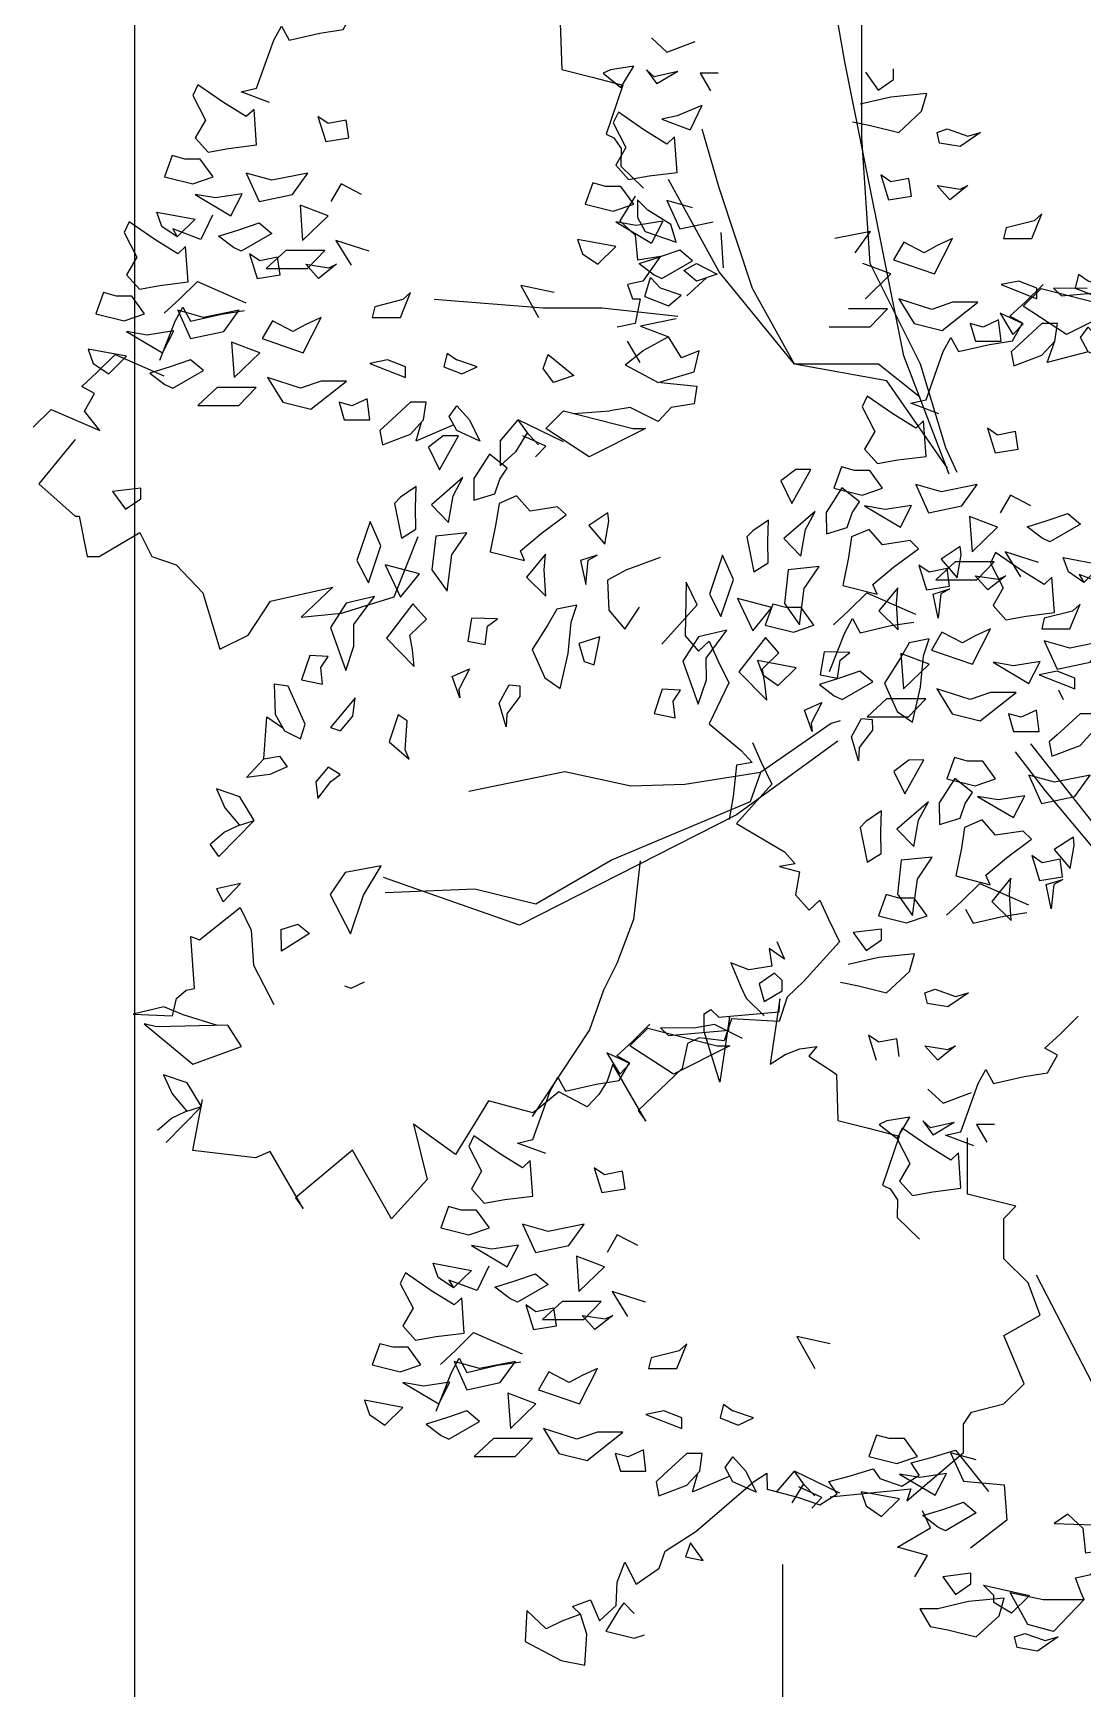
# Model space of a CAD drawing. Header units: metres. Extents: x 10 to 239, y 2 to 253.
# Drawn here: x 17.91 to 22.9, y 126.2 to 134.08 of the extents above; entities that cross this region are included whole.
import ezdxf

# ---------------------------------------------------------------- set-up
doc = ezdxf.new("R2010")
doc.units = ezdxf.units.M
doc.header["$MEASUREMENT"] = 0
doc.layers.add('0marcos', color=10, linetype='Continuous', plot=False)
doc.layers.add('1', color=7, linetype='Continuous')
doc.layers.add('cot200', color=9, linetype='Continuous')
doc.layers.add('bloques ARBOLES', color=7, linetype='Continuous', true_color=0xb8d897)

# ---------------------------------------------------------------- blocks, each defined once
blk = doc.blocks.new('ARBOL22')
for points in [[(-0.1967, 2.2503), (-0.1308, 2.2338), (-0.0828, 2.2503), (-0.1128, 2.2918), (-0.1487, 2.2918), (-0.1787, 2.3)], [(-0.0147, 2.2102), (-0.0769, 2.2007), (-0.1248, 2.2089), (-0.041, 2.1592)], [(-0.1668, 2.1096), (-0.1248, 2.1509), (-0.2146, 2.1676), (-0.2028, 2.1343)], [(-0.017, 2.0763), (-0.0351, 2.0847), (-0.0702, 2.1116), (-0.0231, 2.1261), (0.0249, 2.1427), (0.0549, 2.1178)], [(-0.6257, 2.0149), (-0.5839, 2.0067), (-0.6139, 2.0482)], [(0.0068, 1.9268), (0.0427, 1.9517), (0.0427, 1.9765), (-0.0231, 1.9683)], [(0.072, 1.9491), (0.1797, 1.9244), (0.1379, 1.8829), (0.0959, 1.9078), (0.0959, 1.9244)], [(0.1206, 1.9186), (0.0368, 1.9103), (-0.035, 1.8937), (-0.077, 1.8937), (-0.0531, 1.8523), (-0.0111, 1.8439), (0.0548, 1.8275), (0.1086, 1.877)], [(0.1447, 1.8275), (0.1686, 1.8357), (0.2165, 1.8191), (0.2465, 1.8275), (0.1986, 1.7944), (0.1506, 1.8026)], [(-1.8353, 1.1931), (-1.8592, 1.1518), (-1.8292, 1.1185), (-1.7813, 1.1269), (-1.7154, 1.1351), (-1.7215, 1.218), (-1.7395, 1.2013), (-1.7933, 1.2344), (-1.8533, 1.2759), (-1.8651, 1.2511)], [(-1.5057, 1.1931), (-1.5477, 1.1849), (-1.5718, 1.2013), (-1.5537, 1.1434), (-1.4998, 1.1518)], [(-1.9131, 1.1102), (-1.931, 1.0605), (-1.8651, 1.044), (-1.8172, 1.0605), (-1.8472, 1.102), (-1.8831, 1.102)], [(-1.6316, 1.0192), (-1.5957, 1.0689), (-1.6795, 1.0523), (-1.7395, 1.0689), (-1.7095, 1.0025)], [(-1.749, 1.0205), (-1.8113, 1.0109), (-1.8592, 1.0192), (-1.7754, 0.9694)], [(-1.6077, 0.9114), (-1.5477, 0.9694), (-1.6136, 0.9943)], [(0.1046, 0.9573), (0.0388, 0.9407), (0.0328, 0.9158), (0.0987, 0.9158), (0.1226, 0.9738)], [(-2.0256, 0.9302), (-1.9958, 0.8722), (-2.0197, 0.8309), (-1.9897, 0.7976), (-1.9418, 0.806), (-1.8759, 0.8143), (-1.882, 0.8971), (-1.9, 0.8805), (-1.9538, 0.9136), (-2.0138, 0.9551)], [(-1.6795, 0.9281), (-1.7513, 0.8866), (-1.7694, 0.895), (-1.8045, 0.9218), (-1.7574, 0.9363), (-1.7095, 0.9529)], [(-1.7323, 0.8805), (-1.7142, 0.8225), (-1.6603, 0.8309), (-1.6662, 0.8722), (-1.7082, 0.864)], [(-1.5962, 0.8459), (-1.5556, 0.8881), (-1.6471, 0.8881), (-1.6927, 0.8459)], [(-1.5465, 0.8474), (-1.5286, 0.8556), (-1.5706, 0.8225), (-1.6004, 0.8556)], [(0.0687, 0.8165), (0.0269, 0.8081), (0.1107, 0.775), (0.1107, 0.7999)], [(0.2005, 0.7999), (0.2425, 0.7834), (0.2784, 0.7999), (0.2305, 0.8165), (0.2082, 0.8318)], [(-2.0915, 0.7397), (-2.0256, 0.7232), (-1.9777, 0.7397), (-2.0077, 0.7812), (-2.0436, 0.7812), (-2.0736, 0.7894)], [(-1.4447, 0.7314), (-1.3788, 0.7314), (-1.3549, 0.7894), (-1.3729, 0.7729), (-1.4388, 0.7563)], [(0.2822, 0.7578), (0.312, 0.7578), (0.1802, 0.6916), (0.0785, 0.7578), (0.1205, 0.7991)], [(-1.87, 0.6817), (-1.7921, 0.6983), (-1.7562, 0.7481), (-1.84, 0.7314), (-1.9, 0.7481)], [(0.0785, 0.7165), (0.0246, 0.7412), (0.0546, 0.6916)], [(-1.9359, 0.6486), (-1.9095, 0.6996), (-1.9718, 0.6901), (-2.0197, 0.6983)], [(-1.6065, 0.6486), (-1.5645, 0.7314), (-1.6004, 0.7149), (-1.6303, 0.6983), (-1.6783, 0.7232), (-1.7023, 0.6817)], [(-1.7682, 0.5906), (-1.7082, 0.6486), (-1.7741, 0.6734)], [(-2.0976, 0.6237), (-2.0617, 0.599), (-2.0197, 0.6403), (-2.1095, 0.657)], [(-1.9299, 0.5741), (-1.9118, 0.5657), (-1.84, 0.6072), (-1.87, 0.6321), (-1.9179, 0.6155), (-1.965, 0.601)], [(-1.3668, 0.5906), (-1.3668, 0.6155), (-1.4088, 0.6321), (-1.4506, 0.6237)], [(-1.6903, 0.5906), (-1.6544, 0.5326), (-1.5885, 0.5161), (-1.5047, 0.5824), (-1.5645, 0.5824), (-1.6124, 0.5657)], [(-1.7567, 0.525), (-1.7162, 0.5672), (-1.8076, 0.5672), (-1.8532, 0.525)], [(-0.2686, 0.464), (-0.2925, 0.4226), (-0.2626, 0.3893), (-0.2146, 0.3977), (-0.1487, 0.406), (-0.1548, 0.4888), (-0.1728, 0.4722), (-0.2266, 0.5053), (-0.2866, 0.5468), (-0.2985, 0.5219)], [(-1.4926, 0.5244), (-1.5226, 0.5326), (-1.5106, 0.4913), (-1.4506, 0.4913), (-1.4567, 0.541)], [(-1.4208, 0.4333), (-1.3549, 0.4582), (-1.325, 0.4913), (-1.3189, 0.5326), (-1.3549, 0.5326), (-1.4088, 0.483), (-1.4268, 0.4664)], [(0.0609, 0.464), (0.0189, 0.4557), (-0.0051, 0.4722), (0.013, 0.4142), (0.0669, 0.4226)], [(-1.3134, 0.4275), (-1.2876, 0.3745), (-1.2432, 0.4543), (-1.2786, 0.4537)], [(-1.1579, 0.3183), (-1.1465, 0.3523), (-1.1291, 0.3781), (-1.1706, 0.411), (-1.2072, 0.3538), (-1.2068, 0.3031)], [(-1.3065, 0.2925), (-1.2665, 0.2512), (-1.2557, 0.3133), (-1.2326, 0.3561)], [(-0.4886, 0.3487), (-0.4627, 0.2957), (-0.4184, 0.3755), (-0.4537, 0.3749)], [(-0.3464, 0.3811), (-0.3643, 0.3314), (-0.2985, 0.3149), (-0.2505, 0.3314), (-0.2805, 0.3729), (-0.3164, 0.3729)], [(-1.9866, 0.3318), (-2.0525, 0.3235), (-2.0225, 0.282), (-1.9866, 0.3069)], [(-1.3423, 0.3353), (-1.379, 0.3105), (-1.3927, 0.296), (-1.3762, 0.2148), (-1.3431, 0.2352), (-1.3436, 0.286)], [(-1.1685, 0.1828), (-1.0881, 0.1622), (-1.0981, 0.1846), (-1.0496, 0.2251), (-0.9911, 0.2687), (-1.0109, 0.2878), (-1.0754, 0.278), (-1.107, 0.3138), (-1.148, 0.296), (-1.1553, 0.2479)], [(-0.382, 0.2243), (-0.3331, 0.2395), (-0.3217, 0.2735), (-0.3043, 0.2993), (-0.3457, 0.3321), (-0.3823, 0.2749)], [(-0.0649, 0.29), (-0.029, 0.3398), (-0.1128, 0.3231), (-0.1728, 0.3398), (-0.1428, 0.2734)], [(-0.8933, 0.2737), (-0.9381, 0.2444), (-0.9005, 0.2002), (-0.8913, 0.2541)], [(-0.4309, 0.2344), (-0.4078, 0.2772), (-0.4816, 0.2136), (-0.4416, 0.1724)], [(-0.1823, 0.2913), (-0.2446, 0.2818), (-0.2925, 0.29), (-0.2087, 0.2403)], [(0.2131, 0.2475), (0.1413, 0.206), (0.1232, 0.2144), (0.0881, 0.2412), (0.1352, 0.2557), (0.1831, 0.2723)], [(-1.4245, 0.1967), (-1.4499, 0.2534), (-1.4807, 0.1619), (-1.4536, 0.1101)], [(-0.5175, 0.2564), (-0.5541, 0.2317), (-0.5678, 0.2172), (-0.5514, 0.1359), (-0.5182, 0.1564), (-0.5187, 0.2071)], [(-0.1663, 0.1898), (-0.1861, 0.209), (-0.2505, 0.1992), (-0.2821, 0.235), (-0.3232, 0.2172), (-0.3305, 0.1691), (-0.3437, 0.104), (-0.2632, 0.0834), (-0.2733, 0.1057), (-0.2247, 0.1462)], [(-0.041, 0.1823), (0.0189, 0.2403), (-0.0469, 0.2651)], [(-1.2236, 0.2267), (-1.2961, 0.2195), (-1.3051, 0.1403), (-1.2694, 0.0904), (-1.2585, 0.1752)], [(-0.0757, 0.1213), (-0.0664, 0.1752), (-0.0685, 0.1949), (-0.1133, 0.1656)], [(-1.0428, 0.1406), (-1.0394, 0.1773), (-1.0839, 0.1228), (-1.0386, 0.0787)], [(-0.957, 0.1623), (-0.945, 0.106), (-0.9393, 0.1628), (-0.918, 0.1746)], [(-0.6251, 0.1746), (-0.6558, 0.0831), (-0.6288, 0.0313), (-0.5996, 0.1179)], [(-0.0295, 0.1167), (0.011, 0.1589), (-0.0804, 0.1589), (-0.126, 0.1167)], [(0.0022, 0.156), (0.032, 0.098), (0.0081, 0.0567), (0.0381, 0.0234), (0.086, 0.0318), (0.1519, 0.0401), (0.1458, 0.1229), (0.1279, 0.1063), (0.074, 0.1394), (0.0141, 0.1809)], [(-1.4149, 0.152), (-1.379, 0.0767), (-1.3344, 0.1312)], [(-0.4803, 0.0615), (-0.4446, 0.0116), (-0.4336, 0.0964), (-0.3988, 0.1479), (-0.4712, 0.1406)], [(-0.1656, 0.1513), (-0.1475, 0.0934), (-0.0936, 0.1018), (-0.0996, 0.1431), (-0.1416, 0.1349)], [(0.0202, 0.1182), (0.0381, 0.1265), (-0.0039, 0.0934), (-0.0337, 0.1265)], [(-1.5061, 0.0626), (-1.5427, 0.0054), (-1.5066, -0.0952), (-1.4876, -0.0385), (-1.4881, 0.0122), (-1.4397, 0.0781)], [(-0.2138, -0.0001), (-0.218, 0.0618), (-0.2145, 0.0985), (-0.2591, 0.044)], [(-0.1144, 0.084), (-0.1202, 0.0272), (-0.1322, 0.0835), (-0.0931, 0.0957)], [(-1.4114, -0.0198), (-1.3463, -0.086), (-1.3504, -0.0467), (-1.3567, -0.013), (-1.3178, 0.0245), (-1.3495, 0.0605)], [(-1.0126, 0.0485), (-1.034, 0.0113), (-1.0706, -0.0459), (-1.0407, -0.1127), (-1.0052, -0.1374), (-0.9863, -0.0553), (-0.9792, 0.0181), (-0.9659, 0.0579)], [(-0.59, 0.0731), (-0.5542, -0.0022), (-0.5096, 0.0524)], [(-0.5249, 0.0105), (-0.459, -0.006), (-0.411, 0.0105), (-0.441, 0.052), (-0.4769, 0.052), (-0.5069, 0.0602)], [(0.122, 0.0023), (0.1878, 0.0023), (0.2117, 0.0602), (0.1938, 0.0438), (0.1279, 0.0271)], [(-1.1748, 0.0081), (-1.1515, 0.0256), (-1.2122, 0.0269), (-1.2214, -0.0268), (-1.1804, -0.0344)], [(-0.0398, -0.0806), (0.0022, 0.0023), (-0.0337, -0.0142), (-0.0637, -0.0308), (-0.1116, -0.006), (-0.1356, -0.0475)], [(-0.9255, -0.082), (-0.9123, -0.0169), (-0.9612, -0.0321), (-0.949, -0.0741)], [(-0.6812, -0.0163), (-0.7178, -0.0735), (-0.6818, -0.174), (-0.6627, -0.1174), (-0.6632, -0.0666), (-0.6148, -0.0007)], [(-0.5256, -0.1256), (-0.5318, -0.0918), (-0.493, -0.0543), (-0.5247, -0.0183), (-0.5866, -0.0986), (-0.5214, -0.1648)], [(-0.1878, -0.0304), (-0.2091, -0.0675), (-0.2457, -0.1247), (-0.2159, -0.1916), (-0.1804, -0.2162), (-0.1615, -0.1341), (-0.1544, -0.0607), (-0.141, -0.0209)], [(0.1579, -0.0925), (0.2358, -0.0759), (0.2717, -0.0262), (0.1878, -0.0428), (0.1279, -0.0262)], [(-1.5654, -0.0881), (-1.548, -0.0623), (-1.5911, -0.0606), (-1.6102, -0.1174), (-1.5611, -0.1275)], [(-0.5309, -0.1054), (-0.495, -0.1302), (-0.453, -0.0888), (-0.5428, -0.0722)], [(-0.3499, -0.0708), (-0.3267, -0.0532), (-0.3874, -0.0519), (-0.3966, -0.1057), (-0.3555, -0.1132)], [(-0.2015, -0.1386), (-0.1416, -0.0806), (-0.2075, -0.0557)], [(0.092, -0.1256), (0.1183, -0.0746), (0.0561, -0.0841), (0.0081, -0.0759)], [(-1.2421, -0.14), (-1.24, -0.1596), (-1.258, -0.1092), (-1.2171, -0.0915)], [(-0.3633, -0.155), (-0.3452, -0.1634), (-0.2733, -0.1219), (-0.3033, -0.097), (-0.3512, -0.1137), (-0.3984, -0.1282)], [(0.1999, -0.1386), (0.1999, -0.1137), (0.1579, -0.097), (0.116, -0.1054)], [(-1.6313, -0.1544), (-1.6413, -0.1321), (-1.6746, -0.1272), (-1.672, -0.1976), (-1.6502, -0.2365), (-1.6129, -0.2555), (-1.6015, -0.2213)], [(-1.0992, -0.1311), (-1.099, -0.1564), (-1.1301, -0.1965), (-1.1317, -0.2276), (-1.1478, -0.1716), (-1.1247, -0.1288)], [(-0.7662, -0.1394), (-0.7853, -0.1962), (-0.7362, -0.2063), (-0.7405, -0.167), (-0.7232, -0.1412)], [(-0.1236, -0.1386), (-0.0877, -0.1965), (-0.0218, -0.213), (0.062, -0.1468), (0.0022, -0.1468), (-0.0457, -0.1634)], [(-1.5427, -0.2285), (-1.5191, -0.2364), (-1.49, -0.2019), (-1.4846, -0.1596)], [(-0.4172, -0.2188), (-0.4151, -0.2384), (-0.4331, -0.1881), (-0.3923, -0.1704)], [(-0.19, -0.2041), (-0.1495, -0.1619), (-0.2409, -0.1619), (-0.2865, -0.2041)], [(0.074, -0.2048), (0.0441, -0.1965), (0.0561, -0.2379), (0.116, -0.2379), (0.1099, -0.1881)], [(-1.3844, -0.1995), (-1.4054, -0.262), (-1.358, -0.3031), (-1.3679, -0.2808), (-1.3627, -0.2131)], [(-0.2744, -0.21), (-0.2742, -0.2352), (-0.3052, -0.2754), (-0.3068, -0.3065), (-0.3229, -0.2505), (-0.2998, -0.2077)], [(0.1458, -0.2959), (0.2117, -0.271), (0.2417, -0.2379), (0.2478, -0.1965), (0.2117, -0.1965), (0.1579, -0.2461), (0.1399, -0.2627)], [(-1.7393, -0.3456), (-1.6986, -0.3025), (-1.6615, -0.296), (-1.6436, -0.3209), (-1.6846, -0.3388)], [(-0.2239, -0.3315), (-0.1981, -0.3845), (-0.1538, -0.3047), (-0.1891, -0.3053)], [(-0.0818, -0.2991), (-0.0997, -0.3488), (-0.0338, -0.3653), (0.0141, -0.3488), (-0.0159, -0.3073), (-0.0518, -0.3073)], [(-1.5477, -0.3215), (-1.5767, -0.3561), (-1.5725, -0.3954), (-1.5415, -0.3552), (-1.5199, -0.339)], [(-0.1174, -0.4559), (-0.0685, -0.4407), (-0.057, -0.4067), (-0.0397, -0.3809), (-0.0811, -0.348), (-0.1177, -0.4052)], [(0.1997, -0.3902), (0.2356, -0.3404), (0.1518, -0.357), (0.0918, -0.3404), (0.1218, -0.4068)], [(-0.2529, -0.4238), (-0.2895, -0.4485), (-0.3032, -0.463), (-0.2867, -0.5443), (-0.2536, -0.5238), (-0.2541, -0.473)], [(-0.1662, -0.4457), (-0.1432, -0.4029), (-0.217, -0.4666), (-0.177, -0.5078)], [(0.0823, -0.3888), (0.02, -0.3984), (-0.0279, -0.3902), (0.0559, -0.4399)], [(0.0984, -0.4903), (0.0786, -0.4712), (0.0141, -0.481), (-0.0175, -0.4452), (-0.0586, -0.463), (-0.0659, -0.5111), (-0.0791, -0.5762), (0.0014, -0.5968), (-0.0086, -0.5745), (0.0399, -0.534)], [(0.189, -0.5588), (0.1982, -0.505), (0.1961, -0.4853), (0.1514, -0.5146)], [(-0.2157, -0.6187), (-0.18, -0.6686), (-0.169, -0.5838), (-0.1342, -0.5323), (-0.2066, -0.5396)], [(0.099, -0.5288), (0.1171, -0.5868), (0.171, -0.5784), (0.1651, -0.5371), (0.1231, -0.5453)], [(-1.5431, -0.62), (-1.4954, -0.712), (-1.4649, -0.6211), (-1.4243, -0.5526), (-1.5084, -0.5686)], [(-1.7935, -0.637), (-1.7529, -0.5938), (-1.8094, -0.6065)], [(-0.2602, -0.6697), (-0.1943, -0.6861), (-0.1464, -0.6697), (-0.1764, -0.6282), (-0.2123, -0.6282), (-0.2423, -0.6199)], [(0.0509, -0.6803), (0.0466, -0.6184), (0.0501, -0.5817), (0.0055, -0.6362)], [(0.1502, -0.5962), (0.1445, -0.653), (0.1325, -0.5967), (0.1715, -0.5844)], [(-1.5913, -0.7114), (-1.6575, -0.7522), (-1.6579, -0.7015), (-1.6189, -0.6894)], [(-0.2532, -0.7008), (-0.3191, -0.7091), (-0.2891, -0.7506), (-0.2532, -0.7257)], [(-0.5035, -0.8042), (-0.5394, -0.8291), (-0.5275, -0.8706), (-0.4855, -0.8457), (-0.4855, -0.8208)], [(-0.1274, -0.8417), (-0.0794, -0.8583), (-0.0495, -0.8499), (-0.0974, -0.883), (-0.1453, -0.8748), (-0.1513, -0.8499)], [(-1.9786, -0.9229), (-1.8651, -1.0171), (-1.7511, -0.9755), (-1.7827, -0.9257), (-1.9496, -0.9296)], [(-0.6379, -0.9739), (-0.6081, -0.9739), (-0.7399, -1.0401), (-0.8417, -0.9739), (-0.7997, -0.9326)], [(-0.8417, -1.0153), (-0.8955, -0.9906), (-0.8655, -1.0401)], [(-1.1888, -1.2678), (-1.2126, -1.3091), (-1.1827, -1.3424), (-1.1347, -1.334), (-1.0689, -1.3257), (-1.0749, -1.2429), (-1.0929, -1.2595), (-1.1468, -1.2264), (-1.2067, -1.1849), (-1.2186, -1.2098)], [(-0.1868, -1.2497), (-0.2107, -1.291), (-0.1807, -1.3243), (-0.1328, -1.3159), (-0.0669, -1.3076), (-0.073, -1.2248), (-0.091, -1.2414), (-0.1448, -1.2083), (-0.2048, -1.1668), (-0.2166, -1.1917)], [(-0.8592, -1.2678), (-0.9012, -1.276), (-0.9252, -1.2595), (-0.9071, -1.3175), (-0.8532, -1.3091)], [(-1.2665, -1.3506), (-1.2845, -1.4004), (-1.2186, -1.4168), (-1.1706, -1.4004), (-1.2006, -1.3588), (-1.2365, -1.3588)], [(-0.985, -1.4417), (-0.9491, -1.392), (-1.0329, -1.4086), (-1.0929, -1.392), (-1.0629, -1.4583)], [(-1.1025, -1.4404), (-1.1647, -1.4499), (-1.2126, -1.4417), (-1.1288, -1.4914)], [(-0.9611, -1.5494), (-0.9012, -1.4914), (-0.9671, -1.4666)], [(-1.3791, -1.5306), (-1.3493, -1.5886), (-1.3731, -1.63), (-1.3432, -1.6632), (-1.2952, -1.6548), (-1.2294, -1.6466), (-1.2355, -1.5637), (-1.2534, -1.5804), (-1.3073, -1.5473), (-1.3672, -1.5058)], [(-1.0329, -1.5328), (-1.1048, -1.5743), (-1.1229, -1.5659), (-1.158, -1.539), (-1.1109, -1.5245), (-1.0629, -1.5079)], [(-1.0857, -1.5804), (-1.0676, -1.6384), (-1.0138, -1.63), (-1.0197, -1.5886), (-1.0617, -1.5969)], [(-0.9496, -1.615), (-0.9091, -1.5728), (-1.0005, -1.5728), (-1.0461, -1.615)], [(-0.8999, -1.6135), (-0.882, -1.6053), (-0.924, -1.6384), (-0.9538, -1.6053)], [(-1.445, -1.7212), (-1.3791, -1.7377), (-1.3311, -1.7212), (-1.3611, -1.6797), (-1.397, -1.6797), (-1.427, -1.6715)], [(-0.7982, -1.7294), (-0.7323, -1.7294), (-0.7084, -1.6715), (-0.7263, -1.6879), (-0.7922, -1.7046)], [(-1.2234, -1.7792), (-1.1455, -1.7626), (-1.1096, -1.7128), (-1.1935, -1.7294), (-1.2534, -1.7128)], [(-0.9599, -1.8123), (-0.9179, -1.7294), (-0.9538, -1.7459), (-0.9838, -1.7626), (-1.0317, -1.7377), (-1.0558, -1.7792)], [(-1.2893, -1.8123), (-1.263, -1.7612), (-1.3252, -1.7708), (-1.3731, -1.7626)], [(-1.4511, -1.8372), (-1.4152, -1.8619), (-1.3731, -1.8205), (-1.4629, -1.8039)], [(-1.1216, -1.8703), (-1.0617, -1.8123), (-1.1276, -1.7874)], [(-1.2834, -1.8867), (-1.2653, -1.8951), (-1.1935, -1.8536), (-1.2234, -1.8288), (-1.2714, -1.8454), (-1.3185, -1.8599)], [(-0.7202, -1.8703), (-0.7202, -1.8454), (-0.7622, -1.8288), (-0.8041, -1.8372)], [(-1.1101, -1.9358), (-1.0696, -1.8937), (-1.161, -1.8937), (-1.2066, -1.9358)], [(-1.0437, -1.8703), (-1.0078, -1.9282), (-0.9419, -1.9447), (-0.8581, -1.8785), (-0.9179, -1.8785), (-0.9658, -1.8951)], [(-0.8461, -1.9365), (-0.8761, -1.9282), (-0.864, -1.9696), (-0.8041, -1.9696), (-0.8102, -1.9198)], [(-0.7743, -2.0276), (-0.7084, -2.0027), (-0.6784, -1.9696), (-0.6723, -1.9282), (-0.7084, -1.9282), (-0.7622, -1.9778), (-0.7802, -1.9945)]]:
    blk.add_lwpolyline(points, close=True)
for points in [[(-0.8727, 1.8802), (-0.9147, 1.8648), (-0.9514, 1.8467), (-0.9966, 1.8891), (-1.0009, 1.8166), (-0.9162, 1.772), (-0.8607, 1.7616), (-0.8564, 1.8342), (-0.8711, 1.8808), (-0.8902, 1.8987), (-0.8481, 1.9141), (-0.8265, 1.8651), (-0.7874, 1.9008), (-0.7855, 1.956), (-0.7676, 2.0028), (-0.7407, 1.951), (-0.6872, 1.9884), (-0.6732, 2.028), (-0.6014, 2.0743), (-0.5401, 2.1264), (-0.466, 2.1903), (-0.4347, 2.2112), (-0.4342, 2.1736), (-0.3629, 2.1548), (-0.3112, 2.137), (-0.2708, 2.1624), (-0.2896, 2.1911), (-0.2424, 2.2037), (-0.1859, 2.2209), (-0.1705, 2.1987), (-0.1189, 2.1808), (-0.0785, 2.2063), (-0.0973, 2.235), (-0.0501, 2.2475), (0.0064, 2.2647), (0.084, 2.1677)], [(0.0549, 2.242), (-0.0051, 2.2587), (0.0249, 2.1923), (0.1207, 2.184), (0.1267, 2.1012), (0.0417, 2.0356)], [(-0.089, 1.9683), (-0.059, 2.0179), (-0.1292, 2.038), (-0.052, 2.0826), (-0.0706, 2.1231)], [(0.3079, 1.915), (0.2359, 1.8405), (0.1761, 1.857), (0.1341, 1.9316), (0.212, 1.915), (0.3079, 1.915), (0.2995, 1.9326), (0.2876, 1.9657), (0.3235, 1.974), (0.3654, 2.032), (0.3115, 2.0237), (0.3056, 2.0817), (0.2697, 2.1148), (0.2378, 2.0931), (0.3294, 2.0899), (0.4014, 2.0651), (0.3894, 2.1066)], [(-0.0949, 0.3639), (-0.2008, 0.6417), (-0.3384, 1.3293), (-0.3973, 1.6633), (-0.3973, 1.9973)], [(-0.7457, 1.8825), (-0.7695, 1.9074), (-0.7816, 1.8908), (-0.8115, 1.841), (-0.7457, 1.8245), (-0.7216, 1.8328)], [(-1.0047, 1.4198), (-1.0014, 1.312), (-0.93, 1.2938), (-0.8584, 1.2754), (-0.8972, 1.1604), (-0.8793, 1.1517), (-0.862, 1.1264), (-0.8629, 1.0851), (-0.8103, 1.0341)], [(-0.0758, 0.3679), (-0.1025, 0.4256), (-0.1615, 0.6221), (-0.2794, 0.8578), (-0.299, 1.1525), (-0.299, 1.4472), (-0.358, 1.5847), (-0.3671, 1.6028)], [(-1.6854, 1.2344), (-1.7513, 1.2593), (-1.7154, 1.2677), (-1.6749, 1.3804), (-1.657, 1.4135), (-1.639, 1.3804), (-1.5672, 1.397), (-1.5132, 1.4053), (-1.4893, 1.4466), (-1.5193, 1.4633), (-1.4834, 1.4964), (-1.4414, 1.5379)], [(-0.7909, 1.3857), (-0.755, 1.3526)], [(-0.755, 1.3526), (-0.6891, 1.3775)], [(-0.8328, 1.3195), (-0.8868, 1.3111)], [(-0.8627, 1.2698), (-0.8328, 1.3195)], [(-0.8868, 1.3111), (-0.9047, 1.3029)], [(-0.9047, 1.3029), (-0.8627, 1.2698)], [(-0.8029, 1.3111), (-0.7789, 1.278)], [(-0.785, 1.2946), (-0.8029, 1.3111)], [(-0.7293, 1.3073), (-0.785, 1.2946)], [(-0.7293, 1.3073), (-0.7789, 1.278)], [(-0.6771, 1.3029), (-0.6532, 1.2615)], [(-0.6351, 1.3029), (-0.6771, 1.3029)], [(-0.2907, 1.3052), (-0.2607, 1.2637)], [(-0.2607, 1.2637), (-0.2248, 1.2886)], [(-0.2248, 1.2886), (-0.2248, 1.3134)], [(-0.2307, 1.2472), (-0.3025, 1.2306)], [(-0.1469, 1.2555), (-0.2307, 1.2472)], [(-0.1589, 1.214), (-0.1469, 1.2555)], [(-0.8688, 1.2118), (-0.8807, 1.1869)], [(-0.8089, 1.1703), (-0.8688, 1.2118)], [(-0.731, 1.2035), (-0.7669, 1.1951)], [(-0.6736, 1.2273), (-0.731, 1.2035)], [(-0.6736, 1.2273), (-0.701, 1.1703)], [(-0.2127, 1.1644), (-0.1589, 1.214)], [(-0.8807, 1.1869), (-0.8509, 1.1289)], [(-0.755, 1.1372), (-0.8089, 1.1703)], [(-0.7669, 1.1951), (-0.701, 1.1703)], [(-0.1641, 0.5456), (-0.2597, 0.6221), (-0.4563, 0.6221), (-0.5546, 0.7989), (-0.6332, 1.0346), (-0.6725, 1.1721)], [(-0.3206, 1.1892), (-0.2786, 1.1808)], [(-0.2786, 1.1808), (-0.2127, 1.1644)], [(-0.1228, 1.1644), (-0.0989, 1.1726)], [(-0.1169, 1.1395), (-0.1228, 1.1644)], [(-0.0989, 1.1726), (-0.051, 1.156)], [(-0.021, 1.1644), (-0.069, 1.1313)], [(-0.051, 1.156), (-0.021, 1.1644)], [(-0.8509, 1.1289), (-0.8748, 1.0876)], [(-0.7371, 1.1538), (-0.755, 1.1372)], [(-0.731, 1.0709), (-0.7371, 1.1538)], [(-0.069, 1.1313), (-0.1169, 1.1395)], [(-0.8748, 1.0876), (-0.8448, 1.0543)], [(-0.8448, 1.0543), (-0.7968, 1.0627)], [(-0.7968, 1.0627), (-0.731, 1.0709)], [(-0.0985, 0.3784), (-0.2401, 0.5828), (-0.4563, 0.6221), (-0.6332, 0.8382), (-0.7511, 1.0543)], [(-0.2307, 1.0484), (-0.2547, 1.0649)], [(-0.2547, 1.0649), (-0.2366, 1.0069)], [(-0.1887, 1.0567), (-0.2307, 1.0484)], [(-0.1828, 1.0153), (-0.1887, 1.0567)], [(-1.4698, 1.0192), (-1.5178, 1.044), (-1.5418, 1.0025)], [(-0.9286, 1.0461), (-0.9466, 0.9963)], [(-0.8986, 1.0378), (-0.9286, 1.0461)], [(-0.8627, 1.0378), (-0.8986, 1.0378)], [(-0.8296, 1.0151), (-0.8655, 0.9571)], [(-0.8328, 0.9963), (-0.8627, 1.0378)], [(-0.2366, 1.0069), (-0.1828, 1.0153)], [(-0.1228, 1.04), (-0.069, 1.0318)], [(-0.093, 1.0069), (-0.1228, 1.04)], [(-0.051, 1.04), (-0.093, 1.0069)], [(-0.069, 1.0318), (-0.051, 1.04)], [(-1.8186, 0.9706), (-1.8459, 0.9136), (-1.9118, 0.9385), (-1.9012, 0.9198), (-1.9371, 0.9445), (-1.949, 0.9778), (-1.8592, 0.9612), (-1.9012, 0.9198)], [(-0.9466, 0.9963), (-0.8807, 0.9799)], [(-0.8807, 0.9799), (-0.8328, 0.9963)], [(-0.7996, 0.982), (-0.8236, 1.0069)], [(-0.8236, 1.0069), (-0.8236, 0.9654)], [(-0.7457, 0.9489), (-0.7996, 0.982)], [(-0.6951, 0.9881), (-0.755, 1.0047)], [(-0.755, 1.0047), (-0.725, 0.9384)], [(-0.8748, 0.955), (-0.7909, 0.9052)], [(-0.8268, 0.9468), (-0.8748, 0.955)], [(-0.8655, 0.9571), (-0.8296, 0.924)], [(-0.7646, 0.9563), (-0.8268, 0.9468)], [(-0.8236, 0.9654), (-0.8057, 0.9323)], [(-0.8057, 0.9323), (-0.7337, 0.9074)], [(-0.7646, 0.9563), (-0.7909, 0.9052)], [(-0.7337, 0.9074), (-0.7457, 0.9489)], [(-0.725, 0.9384), (-0.6471, 0.955)], [(-0.2786, 0.9325), (-0.3625, 0.9158)], [(-0.3145, 0.8827), (-0.2786, 0.9325)], [(-1.4519, 0.8866), (-1.5298, 0.9114), (-1.4939, 0.8535)], [(-0.8748, 0.897), (-0.9645, 0.9136)], [(-0.9645, 0.9136), (-0.9527, 0.8804)], [(-0.9168, 0.8557), (-0.8748, 0.897)], [(-0.8296, 0.924), (-0.8236, 0.866)], [(-0.6292, 0.9301), (-0.6232, 0.8473)], [(-0.2007, 0.9076), (-0.2248, 0.8661)], [(-0.1528, 0.8827), (-0.2007, 0.9076)], [(-0.1228, 0.8994), (-0.1528, 0.8827)], [(-0.1289, 0.833), (-0.0869, 0.9158)], [(-0.0869, 0.9158), (-0.1228, 0.8994)], [(-0.9527, 0.8804), (-0.9168, 0.8557)], [(-0.8236, 0.866), (-0.7698, 0.8743)], [(-0.8201, 0.8576), (-0.773, 0.8721)], [(-0.8201, 0.8576), (-0.785, 0.8308)], [(-0.7698, 0.8743), (-0.8116, 0.8163)], [(-0.725, 0.8888), (-0.773, 0.8721)], [(-0.7669, 0.8224), (-0.6951, 0.8639)], [(-0.6951, 0.8639), (-0.725, 0.8888)], [(-0.7158, 0.8412), (-0.6858, 0.8578)], [(-0.6858, 0.8578), (-0.6378, 0.8329)], [(-0.2307, 0.833), (-0.2966, 0.8578)], [(-0.2248, 0.8661), (-0.1289, 0.833)], [(0.2282, 0.7991), (0.1499, 0.7996), (0.1685, 0.7819), (0.31, 0.7942)], [(-1.932, 0.7409), (-1.8961, 0.774), (-1.8541, 0.8155), (-1.7403, 0.7657)], [(-0.8116, 0.8163), (-0.8475, 0.8081)], [(-0.8065, 0.7801), (-0.7937, 0.8247)], [(-0.7698, 0.7998), (-0.7937, 0.8247)], [(-0.785, 0.8308), (-0.7669, 0.8224)], [(-0.6858, 0.8163), (-0.7158, 0.8412)], [(-0.6626, 0.8239), (-0.7082, 0.7817)], [(-0.6378, 0.8329), (-0.6858, 0.8163)], [(-0.2907, 0.775), (-0.2307, 0.833)], [(-1.0973, 0.806), (-1.0553, 0.7314)], [(-1.0194, 0.7894), (-1.0973, 0.806)], [(-0.8475, 0.8081), (-0.8357, 0.775)], [(-0.8065, 0.7801), (-0.7517, 0.7583)], [(-0.7218, 0.7832), (-0.7698, 0.7998)], [(-0.7517, 0.7583), (-0.7218, 0.7832)], [(-0.1188, 0.5053), (-0.1846, 0.5302), (-0.1487, 0.5386), (-0.1082, 0.6513), (-0.0903, 0.6844), (-0.0723, 0.6513), (-0.0005, 0.6679), (0.0535, 0.6761), (0.0774, 0.7175), (0.0474, 0.7341), (0.0833, 0.7672), (0.1253, 0.8087)], [(-1.9416, 0.6311), (-1.9057, 0.7222), (-1.8878, 0.7553)], [(-1.8878, 0.7553), (-1.8698, 0.7222)], [(-1.8698, 0.7222), (-1.798, 0.7388)], [(-1.798, 0.7388), (-1.744, 0.7471)], [(-0.7299, 0.7336), (-0.9068, 0.7533), (-1.0444, 0.7533), (-1.2999, 0.7729)], [(-0.8357, 0.775), (-0.8175, 0.775)], [(-0.8175, 0.775), (-0.8296, 0.717)], [(-0.2386, 0.7516), (-0.33, 0.7516)], [(-0.2791, 0.7094), (-0.2386, 0.7516)], [(-0.1348, 0.7501), (-0.2127, 0.775)], [(-0.2127, 0.775), (-0.1768, 0.717)], [(-0.0869, 0.7668), (-0.1348, 0.7501)], [(-0.111, 0.7006), (-0.0271, 0.7668)], [(-0.0271, 0.7668), (-0.0869, 0.7668)], [(-0.8296, 0.717), (-0.8716, 0.7088)], [(-0.7753, 0.7194), (-0.8171, 0.711)], [(-0.8171, 0.711), (-0.7512, 0.6862)], [(-0.7333, 0.7277), (-0.7753, 0.7194)], [(-0.3756, 0.7094), (-0.2791, 0.7094)], [(-0.1768, 0.717), (-0.111, 0.7006)], [(-0.0451, 0.717), (-0.0331, 0.6757)], [(-0.0151, 0.7088), (-0.0451, 0.717)], [(0.0208, 0.7254), (-0.0151, 0.7088)], [(0.0269, 0.6757), (0.0208, 0.7254)], [(0.2305, 0.6508), (0.2125, 0.6839), (0.2305, 0.7088), (0.2605, 0.6757), (0.2843, 0.6259), (0.2305, 0.6508), (0.1346, 0.6259), (0.1526, 0.6757), (0.1587, 0.717), (0.1226, 0.717), (0.0687, 0.6674), (0.0508, 0.6508), (0.0567, 0.6177), (0.1226, 0.6426), (0.1526, 0.6757)], [(-0.8175, 0.6259), (-0.8475, 0.6755)], [(-0.7512, 0.6862), (-0.8112, 0.6531)], [(-0.7212, 0.6366), (-0.7512, 0.6862)], [(-0.0331, 0.6757), (0.0269, 0.6757)], [(-2.2385, 0.4745), (-2.1965, 0.516), (-2.0827, 0.4663), (-2.1185, 0.5118), (-2.0946, 0.5531), (-2.1246, 0.5697), (-2.0887, 0.6028), (-2.0467, 0.6443), (-1.9329, 0.5946)], [(-1.2693, 0.6474), (-1.277, 0.6155)], [(-1.2693, 0.6474), (-1.2471, 0.6321)], [(-1.1991, 0.6155), (-1.2471, 0.6321)], [(-1.0447, 0.6117), (-1.0327, 0.6448)], [(-1.0327, 0.6448), (-0.9729, 0.5951)], [(-0.853, 0.62), (-0.8112, 0.6531)], [(-0.6794, 0.6531), (-0.7212, 0.6366)], [(-0.6914, 0.6035), (-0.6794, 0.6531)], [(-1.277, 0.6155), (-1.235, 0.599)], [(-1.235, 0.599), (-1.1991, 0.6155)], [(-1.0208, 0.5786), (-1.0447, 0.6117)], [(-0.9729, 0.5951), (-1.0208, 0.5786)], [(-0.853, 0.62), (-0.7753, 0.5786)], [(-0.7753, 0.5786), (-0.6914, 0.6035)], [(-0.7692, 0.5786), (-0.6853, 0.5702)], [(-0.6853, 0.5702), (-0.6914, 0.5289)], [(-1.265, 0.4995), (-1.2471, 0.5244)], [(-1.2471, 0.5244), (-1.2171, 0.4913)], [(-1.0388, 0.4709), (-0.9968, 0.5122)], [(-0.9968, 0.5122), (-0.8351, 0.4709)], [(-0.9729, 0.5061), (-0.8891, 0.5122)], [(-0.8411, 0.5206), (-0.8891, 0.5122)], [(-0.7753, 0.4875), (-0.8411, 0.5206)], [(-0.7453, 0.5206), (-0.7753, 0.4875)], [(-0.6914, 0.5289), (-0.7453, 0.5206)], [(-1.3302, 0.4853), (-1.3429, 0.4415)], [(-1.2541, 0.4794), (-1.3429, 0.4415)], [(-1.2471, 0.4664), (-1.265, 0.4995)], [(-1.1932, 0.4415), (-1.2471, 0.4664)], [(-1.2171, 0.4913), (-1.1932, 0.4415)], [(-1.1453, 0.4415), (-1.1033, 0.4913)], [(-1.0794, 0.4582), (-1.1033, 0.4913)], [(-0.9969, 0.4397), (-1.1033, 0.4913)], [(-0.937, 0.4047), (-1.0388, 0.4709)], [(-0.8052, 0.4709), (-0.937, 0.4047)], [(-0.8351, 0.4709), (-0.8052, 0.4709)], [(-2.1403, 0.4452), (-2.2254, 0.3413), (-2.1403, 0.2657), (-2.1308, 0.2657), (-2.1119, 0.1713), (-2.0836, 0.1713), (-1.9891, 0.2279), (-1.9607, 0.1713), (-1.904, 0.1524), (-1.8413, 0.0868), (-1.8016, -0.0454), (-1.7355, -0.0123), (-1.6826, 0.067), (-1.5372, 0.1), (-1.611, 0.0296), (-1.5165, 0.039), (-1.3937, 0.0768), (-1.337, 0.2185)], [(-1.1453, 0.4415), (-1.1453, 0.3835)], [(-1.0824, 0.4613), (-1.1094, 0.4167)], [(-1.0388, 0.4296), (-1.0927, 0.4543)], [(-1.0553, 0.4333), (-1.0794, 0.4582)], [(-1.0627, 0.4047), (-1.0388, 0.4296)], [(-1.1453, 0.3835), (-1.1094, 0.4167)], [(0.0968, 0.29), (0.0489, 0.3149), (0.0249, 0.2734)], [(-0.7711, 0.1694), (-0.8511, 0.1394), (-0.8939, 0.1159), (-0.8913, 0.0456), (-0.8538, 0.0013), (-0.819, 0.0529)], [(0.1148, 0.1574), (0.0369, 0.1823), (0.0728, 0.1243)], [(0.3029, 0.1617), (0.2755, 0.1047), (0.2096, 0.1296), (0.2203, 0.111), (0.1844, 0.1357), (0.1725, 0.169), (0.2623, 0.1523), (0.2203, 0.111)], [(-0.7674, -0.0338), (-0.684, 0.0583), (-0.7099, 0.1113), (-0.7128, -0.0143), (-0.6812, -0.0501), (-0.6559, -0.027), (-0.636, -0.0716), (-0.61, -0.1246), (-0.656, -0.22), (-0.5811, -0.283), (-0.5555, -0.3106), (-0.5926, -0.3171), (-0.5997, -0.3904), (-0.6091, -0.4443)], [(-0.3653, 0.0117), (-0.3294, 0.0448), (-0.2874, 0.0863), (-0.1736, 0.0366)], [(-0.3749, -0.098), (-0.339, -0.007), (-0.3211, 0.0261)], [(-0.3211, 0.0261), (-0.3031, -0.007)], [(-0.3031, -0.007), (-0.2313, 0.0097)], [(-0.2313, 0.0097), (-0.1773, 0.0179)], [(0.1727, -0.1638), (0.1623, -0.1417)], [(-1.6986, -0.3025), (-1.6916, -0.2037), (-1.6541, -0.2296)], [(-0.3497, -0.2135), (-0.3706, -0.2193), (-0.5363, -0.3345), (-0.5603, -0.4025), (-0.8832, -0.5386), (-1.0617, -0.6423), (-1.205, -0.6077), (-1.4148, -0.6158)], [(-0.5551, -0.2641), (-0.5351, -0.3087), (-0.5092, -0.3617), (-0.5926, -0.4537), (-0.4803, -0.5201), (-0.4546, -0.5477), (-0.4917, -0.5541), (-0.4445, -0.5667), (-0.454, -0.6206), (-0.4224, -0.6564), (-0.3971, -0.6333), (-0.3771, -0.6778), (-0.3511, -0.7309), (-0.4345, -0.8229), (-0.4734, -0.8604), (-0.4925, -0.9173), (-0.6041, -0.9112), (-0.6213, -0.9624), (-0.68, -0.9552), (-0.7071, -0.9687), (-0.7193, -1.0275), (-0.8221, -1.1255), (-0.8043, -1.1506), (-0.8817, -1.017), (-0.8951, -1.0568), (-0.9143, -1.0882), (-0.9415, -1.117), (-1.0083, -1.082), (-1.057, -1.1225), (-1.0686, -1.1313), (-1.1726, -1.1026), (-1.2111, -1.1654), (-1.2498, -1.2283), (-1.3483, -1.1572), (-1.3165, -1.287), (-1.3999, -1.379), (-1.491, -1.2187), (-1.6242, -1.3301), (-1.6064, -1.3552), (-1.6838, -1.2216), (-1.7184, -1.2364), (-1.7915, -1.2279), (-1.8649, -1.2192), (-1.8417, -1.1)], [(-0.3553, -0.2607), (-0.5919, -0.433), (-1.0999, -0.6914), (-1.4181, -0.5798)], [(0.0955, -0.2667), (0.3885, -0.6389), (0.7185, -0.7382), (1.0902, -0.6989), (1.7287, -0.836)], [(0.0601, -0.2856), (0.1301, -0.3773), (0.2543, -0.5256), (0.3747, -0.669), (0.5514, -0.7291), (0.9606, -0.7594), (1.1512, -1.2067), (1.2148, -1.3558), (1.3427, -1.5344)], [(-0.5363, -0.3345), (-0.7129, -0.3623), (-0.8393, -0.3665), (-0.9941, -0.3327), (-1.2186, -0.3785)], [(-1.7208, -0.4467), (-1.8036, -0.5311), (-1.8243, -0.5023), (-1.791, -0.4736), (-1.7598, -0.4588), (-1.7208, -0.4467), (-1.7546, -0.391), (-1.8095, -0.3726), (-1.7896, -0.4171), (-1.7559, -0.457)], [(-0.8176, -0.541), (-0.8334, -0.6781), (-0.8722, -0.7816), (-0.9038, -0.844), (-0.9365, -0.9367), (-1.0706, -1.1395)], [(-0.1007, -0.6685), (-0.0648, -0.6354), (-0.0228, -0.5938), (0.0911, -0.6436)], [(-1.8073, -0.9263), (-1.8876, -0.9015), (-1.9325, -0.8825), (-2.0041, -0.9), (-1.9124, -0.9039), (-1.9031, -0.8636), (-1.88, -0.8434), (-1.8605, -0.8395), (-1.8696, -0.7184), (-1.8495, -0.7256), (-1.7543, -0.6502), (-1.7285, -0.7032), (-1.7228, -0.7854), (-1.6751, -0.8774)], [(-0.0565, -0.654), (-0.0385, -0.6871)], [(-0.0385, -0.6871), (0.0333, -0.6705)], [(0.0333, -0.6705), (0.0873, -0.6623)], [(-0.4976, -0.7297), (-0.4796, -0.7711), (-0.5155, -0.7462), (-0.5096, -0.7877), (-0.5634, -0.796), (-0.6053, -0.7795), (-0.5814, -0.8375), (-0.5694, -0.8622), (-0.5275, -0.9037)], [(-0.3491, -0.825), (-0.3071, -0.8334), (-0.2412, -0.8499), (-0.1873, -0.8003), (-0.1753, -0.7588), (-0.2591, -0.767), (-0.331, -0.7837)], [(-1.51, -0.8334), (-1.4942, -0.8387), (-1.4632, -0.8239)], [(-0.5781, -0.9573), (-0.644, -0.9242), (-0.6919, -0.9326), (-0.7702, -0.9321), (-0.7516, -0.9498), (-0.6101, -0.9375), (-0.6083, -0.9068), (-0.6314, -1.0595), (-0.6683, -0.9405), (-0.6683, -0.8992), (-0.6525, -0.8894), (-0.6339, -0.907), (-0.4924, -0.8947), (-0.4906, -0.864), (-0.5137, -1.0167), (-0.4783, -0.994), (-0.4437, -0.9815), (-0.4045, -0.976), (-0.423, -0.998), (-0.37, -1.0326), (-0.3582, -1.0411), (-0.3548, -1.1489), (-0.2834, -1.1671), (-0.2118, -1.1854), (-0.2507, -1.3005), (-0.2327, -1.3092), (-0.2154, -1.3344), (-0.2164, -1.3758), (-0.1637, -1.4268)], [(-1.0389, -1.2264), (-1.1048, -1.2016), (-1.0689, -1.1932), (-1.0283, -1.0804), (-1.0104, -1.0473), (-0.9924, -1.0804), (-0.9206, -1.0638), (-0.8666, -1.0556), (-0.8427, -1.0142), (-0.8727, -0.9976), (-0.8368, -0.9645), (-0.7948, -0.923)], [(-0.0369, -1.2083), (-0.1028, -1.1835), (-0.0669, -1.1751), (-0.0264, -1.0623), (-0.0085, -1.0292), (0.0095, -1.0623), (0.0813, -1.0457), (0.1353, -1.0375), (0.1592, -0.9961), (0.1292, -0.9795), (0.1651, -0.9464), (0.2071, -0.9049)], [(-0.2832, -0.9494), (-0.2651, -1.0073)], [(-0.2591, -0.9658), (-0.2832, -0.9494)], [(-0.2171, -0.9576), (-0.2591, -0.9658)], [(-0.2112, -0.9989), (-0.2171, -0.9576)], [(-0.1214, -1.0073), (-0.1513, -0.9742)], [(-0.1513, -0.9742), (-0.0974, -0.9825)], [(-0.0794, -0.9742), (-0.1214, -1.0073)], [(-0.0974, -0.9825), (-0.0794, -0.9742)], [(-1.927, -1.2008), (-1.8443, -1.1164), (-1.8781, -1.0607), (-1.933, -1.0422), (-1.9131, -1.0868), (-1.8794, -1.1266)], [(-0.1444, -1.0752), (-0.1084, -1.1083)], [(-0.1084, -1.1083), (-0.0426, -1.0834)], [(-1.9478, -1.1719), (-1.9145, -1.1433), (-1.8833, -1.1285), (-1.8443, -1.1164)], [(-0.2402, -1.1498), (-0.2582, -1.158)], [(-0.2582, -1.158), (-0.2162, -1.1911)], [(-0.1862, -1.1414), (-0.2402, -1.1498)], [(-0.2162, -1.1911), (-0.1862, -1.1414)], [(-0.1384, -1.1662), (-0.1564, -1.1498)], [(-0.1564, -1.1498), (-0.1323, -1.1829)], [(-0.0828, -1.1536), (-0.1384, -1.1662)], [(-0.0828, -1.1536), (-0.1323, -1.1829)], [(0.0115, -1.158), (-0.0305, -1.158)], [(-0.0305, -1.158), (-0.0067, -1.1993)], [(-0.373, -2.0299), (-0.184, -2.011), (-0.1934, -2.0393), (-0.0611, -1.9259), (-0.0611, -1.8598), (-0.0422, -1.8315), (0.0334, -1.8126), (0.0807, -1.7653), (0.0334, -1.652), (0.1185, -1.6047), (0.0901, -1.5292), (0.0334, -1.4725), (0.0334, -1.378), (0.0618, -1.3497), (-0.0516, -1.3213), (-0.0516, -1.1891)], [(-0.8233, -1.4417), (-0.8712, -1.4168), (-0.8952, -1.4583)], [(-1.172, -1.4903), (-1.1994, -1.5473), (-1.2653, -1.5224), (-1.2546, -1.541), (-1.2905, -1.5163), (-1.3024, -1.483), (-1.2126, -1.4997), (-1.2546, -1.541)], [(0.109, -1.5103), (0.2413, -1.7653), (0.2791, -1.7748), (0.3453, -1.7276), (0.3453, -1.8598), (0.3736, -1.8976), (0.5627, -1.8031), (0.5627, -1.8882), (0.7895, -1.652), (0.7706, -1.6142), (0.78, -1.5953)], [(-0.8053, -1.5743), (-0.8832, -1.5494), (-0.8473, -1.6074)], [(-1.2854, -1.72), (-1.2495, -1.6869), (-1.2075, -1.6454), (-1.0937, -1.6951)], [(-0.3729, -1.6715), (-0.4508, -1.6548)], [(-0.4508, -1.6548), (-0.4088, -1.7294)], [(-1.2951, -1.8298), (-1.2591, -1.7387), (-1.2412, -1.7056)], [(-1.2412, -1.7056), (-1.2232, -1.7387)], [(-1.2232, -1.7387), (-1.1514, -1.722)], [(-1.1514, -1.722), (-1.0974, -1.7138)], [(-0.6227, -1.8134), (-0.6305, -1.8454)], [(-0.6227, -1.8134), (-0.6005, -1.8288)], [(-0.6305, -1.8454), (-0.5885, -1.8619)], [(-0.5526, -1.8454), (-0.6005, -1.8288)], [(-0.5885, -1.8619), (-0.5526, -1.8454)], [(-0.6185, -1.9614), (-0.6005, -1.9365)], [(-0.6005, -1.9365), (-0.5705, -1.9696)], [(-0.6837, -1.9755), (-0.6964, -2.0193)], [(-0.6005, -1.9945), (-0.6185, -1.9614)], [(-0.5705, -1.9696), (-0.5466, -2.0193)], [(-0.4987, -2.0193), (-0.4567, -1.9696)], [(-0.3503, -2.0211), (-0.4567, -1.9696)], [(-0.4328, -2.0027), (-0.4567, -1.9696)], [(-0.6076, -1.9814), (-0.6964, -2.0193)], [(-0.5466, -2.0193), (-0.6005, -1.9945)], [(-0.4358, -1.9996), (-0.4628, -2.0442)], [(-0.3922, -2.0313), (-0.4461, -2.0066)], [(-0.4088, -2.0276), (-0.4328, -2.0027)], [(-0.4161, -2.0562), (-0.3922, -2.0313)]]:
    blk.add_lwpolyline(points)
blk = doc.blocks.new('asddsd')
at = {"layer": 'bloques ARBOLES', "xscale": 2.033276188942182, "yscale": 2.033276188942182, "zscale": 2.033276188942182}
for p in [(4.0688, 47.4337), (3.8935, 38.9234)]:
    blk.add_blockref('ARBOL22', p, dxfattribs=at)

msp = doc.modelspace()

# ---------------------------------------------------------------- linework, layer by layer
at = {"layer": '0marcos'}
msp.add_lwpolyline([(18.38943, 83.80593), (105.215, 83.80593), (105.215, 138.0295), (18.38943, 138.0295)], close=True, dxfattribs=at)
at = {"layer": 'cot200'}
msp.add_open_spline([(18.38943, 94.56607), (19.92929, 100.71408), (21.46916, 106.86208), (23.00902, 113.01009), (23.84051, 116.32987), (24.672, 119.64964), (25.43894, 122.31658), (25.50647, 122.55142), (25.88838, 123.86053), (26.24576, 125.00956), (26.27201, 126.48592), (26.30046, 128.08547), (26.01387, 130.306), (25.43894, 133.09486), (25.13256, 134.58101), (24.74431, 136.22855), (24.27823, 138.0295)], degree=3, knots=[-1.6419876, -1.6419876, -1.6419876, -1.6419876, 1.2820535, 1.2820535, 1.2820535, 2.8609642, 2.8609642, 2.8609642, 3, 3.6530723, 3.6530723, 3.6530723, 4.3606377, 4.3606377, 4.3606377, 4.7376896, 4.7376896, 4.7376896, 4.7376896], dxfattribs=at)

# ---------------------------------------------------------------- block references
at = {"layer": '1', "lineweight": 0}
msp.add_blockref('asddsd', (18.38943, 83.80593), dxfattribs=at)

doc.saveas('drawing.dxf')
